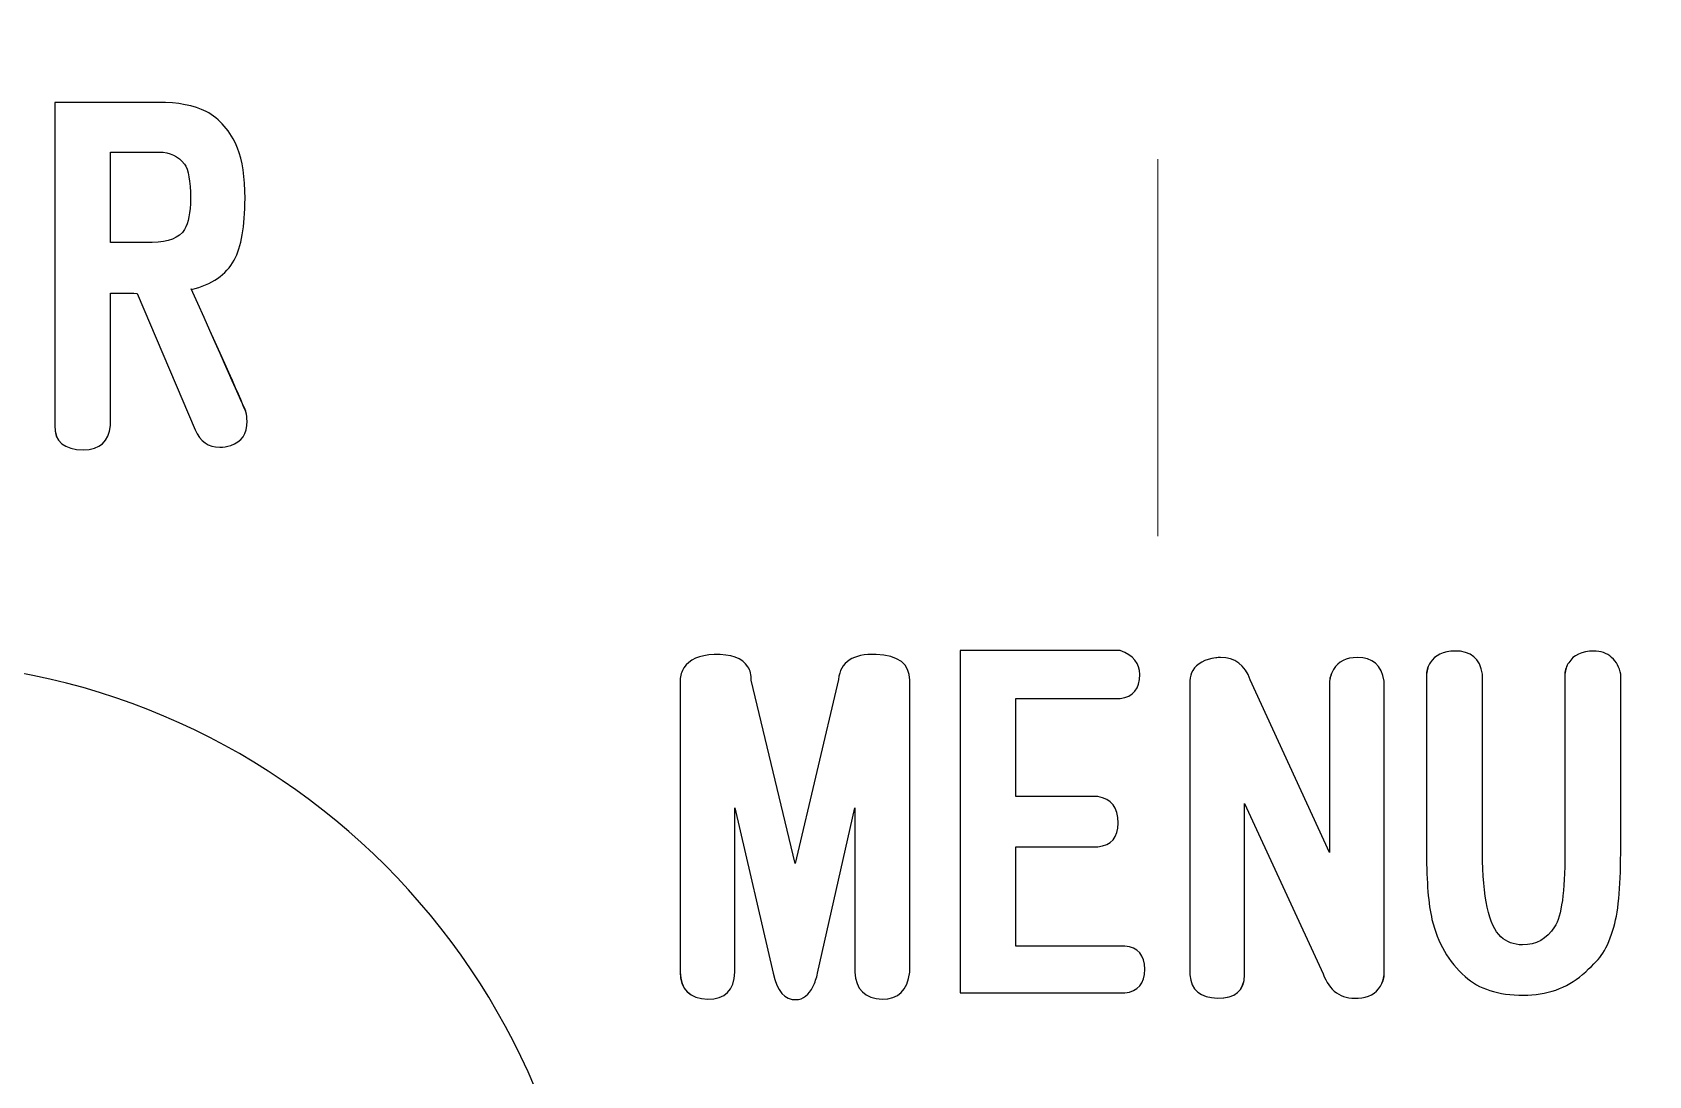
# Model space of a CAD drawing. Header units: millimetres. Extents: x -337 to -166, y 185 to 501.
# Drawn here: x -264.34 to -250.44, y 421.6 to 430.57 of the extents above; entities that cross this region are included whole.
import ezdxf

# ---------------------------------------------------------------- set-up
doc = ezdxf.new("R2010")
doc.units = ezdxf.units.MM
doc.header["$MEASUREMENT"] = 0
doc.layers.add('Layer 1', color=7, linetype='Continuous')

msp = doc.modelspace()

# ---------------------------------------------------------------- linework, layer by layer
at = {"layer": 'Layer 1', "color": 250}
msp.add_open_spline([(-311.1169, 450.5214), (-311.1169, 450.5214), (-166.2022, 448.6773), (-166.2022, 448.6773), (-166.2022, 448.6773), (-166.2022, 448.6773), (-166.2022, 441.2629), (-166.2022, 441.2629), (-166.2022, 441.2629), (-166.2022, 440.7156), (-166.6526, 440.2628), (-167.2023, 440.2628), (-167.2023, 440.2628), (-167.2023, 440.2628), (-170.6737, 440.2628), (-170.6737, 440.2628), (-170.6737, 440.2628), (-170.6737, 440.2628), (-170.6739, 440.2624), (-170.6739, 440.2624), (-170.6739, 440.2624), (-170.7003, 440.2628), (-170.7268, 440.2633), (-170.7533, 440.2633), (-170.7533, 440.2633), (-170.7533, 440.2633), (-170.7731, 440.2635), (-170.7731, 440.2635), (-170.7731, 440.2635), (-174.1442, 440.2612), (-176.8765, 437.5041), (-176.8765, 434.1087), (-176.8765, 434.1087), (-176.8765, 430.7102), (-174.139, 427.9541), (-170.7638, 427.9541), (-170.7638, 427.9541), (-170.7337, 427.9541), (-170.7038, 427.9541), (-170.6737, 427.9549), (-170.6737, 427.9549), (-170.6737, 427.9549), (-170.6737, 427.9541), (-170.6737, 427.9541), (-170.6737, 427.9541), (-170.6737, 427.9541), (-167.2022, 427.9541), (-167.2022, 427.9541), (-167.2022, 427.9541), (-166.654, 427.9541), (-166.2023, 427.4996), (-166.2023, 426.9542), (-166.2023, 426.9542), (-166.2023, 426.9542), (-166.2022, 412.3466), (-166.2022, 412.3466), (-166.2022, 412.3466), (-166.2022, 411.8011), (-166.6543, 411.3465), (-167.2023, 411.3465), (-167.2023, 411.3465), (-167.2023, 411.3465), (-170.6737, 411.3467), (-170.6737, 411.3467), (-170.6737, 411.3467), (-170.6737, 411.3467), (-170.6739, 411.3451), (-170.6739, 411.3451), (-170.6739, 411.3451), (-170.7038, 411.3459), (-170.7336, 411.3465), (-170.7638, 411.3465), (-170.7638, 411.3465), (-174.1391, 411.3467), (-176.8764, 408.59), (-176.8764, 405.1916), (-176.8764, 405.1916), (-176.8764, 405.1916), (-176.8871, 401.4329), (-176.8871, 401.4329), (-176.8871, 401.4329), (-176.8871, 400.8833), (-177.3394, 400.4335), (-177.8871, 400.4335), (-177.8871, 400.4335), (-177.8871, 400.4335), (-299.817, 400.4336), (-299.817, 400.4336), (-299.817, 400.4336), (-300.0898, 400.4336), (-300.33, 400.5321), (-300.5245, 400.7267), (-300.5245, 400.7267), (-300.719, 400.9214), (-300.817, 401.159), (-300.817, 401.4346), (-300.817, 401.4346), (-300.817, 401.4346), (-300.8018, 405.5958), (-300.8018, 405.5958), (-300.8018, 405.5958), (-300.8018, 408.9944), (-303.539, 411.7505), (-306.9143, 411.7505), (-306.9143, 411.7505), (-306.9444, 411.7505), (-306.9744, 411.7497), (-307.0041, 411.7489), (-307.0041, 411.7489), (-307.0041, 411.7489), (-307.0041, 411.7505), (-307.0041, 411.7505), (-307.0041, 411.7505), (-307.0041, 411.7505), (-310.2021, 411.7505), (-310.2021, 411.7505), (-310.2021, 411.7505), (-310.7504, 411.7505), (-311.2021, 412.1997), (-311.2021, 412.7505), (-311.2021, 412.7505), (-311.2021, 412.7505), (-311.2021, 426.9574), (-311.2021, 426.9574), (-311.2021, 426.9574), (-311.2021, 427.508), (-310.7504, 427.9572), (-310.2021, 427.9572), (-310.2021, 427.9572), (-310.2021, 427.9572), (-307.0041, 427.9573), (-307.0041, 427.9573), (-307.0041, 427.9573), (-307.0041, 427.9573), (-307.0043, 427.9593), (-307.0043, 427.9593), (-307.0043, 427.9593), (-306.9756, 427.9587), (-306.9466, 427.9574), (-306.9178, 427.9578), (-306.9178, 427.9578), (-306.9178, 427.9578), (-306.9016, 427.9579), (-306.9016, 427.9579), (-306.9016, 427.9579), (-303.5321, 427.9617), (-300.8018, 430.7181), (-300.8018, 434.1129), (-300.8018, 434.1129), (-300.8018, 437.5117), (-303.539, 440.2676), (-306.9143, 440.2676), (-306.9143, 440.2676), (-306.9444, 440.2678), (-306.9744, 440.2668), (-307.0041, 440.266), (-307.0041, 440.266), (-307.0041, 440.266), (-307.0041, 440.2678), (-307.0041, 440.2678), (-307.0041, 440.2678), (-307.0041, 440.2678), (-310.1021, 440.2678), (-310.1021, 440.2678), (-310.1021, 440.2678), (-310.6511, 440.2678), (-311.1021, 440.7169), (-311.1021, 441.2676), (-311.1021, 441.2676), (-311.1021, 441.2676), (-311.1169, 450.5214), (-311.1169, 450.5214)], degree=3, knots=[0, 0, 0, 0, 0.0227273, 0.0227273, 0.0227273, 0.0227273, 0.0454545, 0.0454545, 0.0454545, 0.0454545, 0.0681818, 0.0681818, 0.0681818, 0.0681818, 0.0909091, 0.0909091, 0.0909091, 0.0909091, 0.1136364, 0.1136364, 0.1136364, 0.1136364, 0.1363636, 0.1363636, 0.1363636, 0.1363636, 0.1590909, 0.1590909, 0.1590909, 0.1590909, 0.1818182, 0.1818182, 0.1818182, 0.1818182, 0.2045455, 0.2045455, 0.2045455, 0.2045455, 0.2272727, 0.2272727, 0.2272727, 0.2272727, 0.25, 0.25, 0.25, 0.25, 0.2727273, 0.2727273, 0.2727273, 0.2727273, 0.2954545, 0.2954545, 0.2954545, 0.2954545, 0.3181818, 0.3181818, 0.3181818, 0.3181818, 0.3409091, 0.3409091, 0.3409091, 0.3409091, 0.3636364, 0.3636364, 0.3636364, 0.3636364, 0.3863636, 0.3863636, 0.3863636, 0.3863636, 0.4090909, 0.4090909, 0.4090909, 0.4090909, 0.4318182, 0.4318182, 0.4318182, 0.4318182, 0.4545455, 0.4545455, 0.4545455, 0.4545455, 0.4772727, 0.4772727, 0.4772727, 0.4772727, 0.5, 0.5, 0.5, 0.5, 0.5227273, 0.5227273, 0.5227273, 0.5227273, 0.5454545, 0.5454545, 0.5454545, 0.5454545, 0.5681818, 0.5681818, 0.5681818, 0.5681818, 0.5909091, 0.5909091, 0.5909091, 0.5909091, 0.6136364, 0.6136364, 0.6136364, 0.6136364, 0.6363636, 0.6363636, 0.6363636, 0.6363636, 0.6590909, 0.6590909, 0.6590909, 0.6590909, 0.6818182, 0.6818182, 0.6818182, 0.6818182, 0.7045455, 0.7045455, 0.7045455, 0.7045455, 0.7272727, 0.7272727, 0.7272727, 0.7272727, 0.75, 0.75, 0.75, 0.75, 0.7727273, 0.7727273, 0.7727273, 0.7727273, 0.7954545, 0.7954545, 0.7954545, 0.7954545, 0.8181818, 0.8181818, 0.8181818, 0.8181818, 0.8409091, 0.8409091, 0.8409091, 0.8409091, 0.8636364, 0.8636364, 0.8636364, 0.8636364, 0.8863636, 0.8863636, 0.8863636, 0.8863636, 0.9090909, 0.9090909, 0.9090909, 0.9090909, 0.9318182, 0.9318182, 0.9318182, 0.9318182, 0.9545455, 0.9545455, 0.9545455, 0.9545455, 1, 1, 1, 1], dxfattribs=at)
at = {"layer": 'Layer 1', "color": 7}
for points, knots in [([(-262.9383, 427.157), (-262.9383, 427.157), (-263.4364, 428.3286), (-263.4364, 428.3286), (-263.4364, 428.3286), (-263.5161, 428.3321), (-263.5928, 428.3327), (-263.6664, 428.3302), (-263.6664, 428.3302), (-263.6664, 428.3302), (-263.6664, 427.1931), (-263.6664, 427.1931), (-263.6664, 427.1931), (-263.6792, 427.054), (-263.7565, 426.9845), (-263.8982, 426.9845), (-263.8982, 426.9845), (-264.0657, 426.9845), (-264.1485, 427.0538), (-264.146, 427.1931), (-264.146, 427.1931), (-264.146, 427.1931), (-264.146, 429.971), (-264.146, 429.971), (-264.146, 429.971), (-264.146, 429.971), (-263.2566, 429.971), (-263.2566, 429.971), (-263.2566, 429.971), (-263.0843, 429.971), (-262.9463, 429.9446), (-262.8432, 429.8919), (-262.8432, 429.8919), (-262.7248, 429.8305), (-262.6347, 429.7263), (-262.5733, 429.5772), (-262.5733, 429.5772), (-262.5304, 429.473), (-262.5089, 429.3288), (-262.5089, 429.1442), (-262.5089, 429.1442), (-262.5089, 428.905), (-262.5402, 428.7283), (-262.6022, 428.6142), (-262.6022, 428.6142), (-262.6709, 428.4885), (-262.7935, 428.4045), (-262.9708, 428.3628), (-262.9708, 428.3628), (-262.9708, 428.3628), (-262.9726, 428.3685), (-262.9726, 428.3685), (-262.9726, 428.3685), (-262.6561, 427.6674), (-262.4991, 427.3151), (-262.5016, 427.3114), (-262.5016, 427.3114), (-262.4948, 427.2852), (-262.4912, 427.2581), (-262.4912, 427.2305), (-262.4912, 427.2305), (-262.4912, 427.1215), (-262.5378, 427.052), (-262.631, 427.0219), (-262.631, 427.0219), (-262.6647, 427.0115), (-262.696, 427.006), (-262.7261, 427.006), (-262.7261, 427.006), (-262.8242, 427.0062), (-262.8947, 427.0563), (-262.9383, 427.157)], [0, 0, 0, 0, 0.0526316, 0.0526316, 0.0526316, 0.0526316, 0.1052632, 0.1052632, 0.1052632, 0.1052632, 0.1578947, 0.1578947, 0.1578947, 0.1578947, 0.2105263, 0.2105263, 0.2105263, 0.2105263, 0.2631579, 0.2631579, 0.2631579, 0.2631579, 0.3157895, 0.3157895, 0.3157895, 0.3157895, 0.3684211, 0.3684211, 0.3684211, 0.3684211, 0.4210526, 0.4210526, 0.4210526, 0.4210526, 0.4736842, 0.4736842, 0.4736842, 0.4736842, 0.5263158, 0.5263158, 0.5263158, 0.5263158, 0.5789474, 0.5789474, 0.5789474, 0.5789474, 0.6315789, 0.6315789, 0.6315789, 0.6315789, 0.6842105, 0.6842105, 0.6842105, 0.6842105, 0.7368421, 0.7368421, 0.7368421, 0.7368421, 0.7894737, 0.7894737, 0.7894737, 0.7894737, 0.8421053, 0.8421053, 0.8421053, 0.8421053, 0.8947368, 0.8947368, 0.8947368, 0.8947368, 1, 1, 1, 1]), ([(-262.9383, 427.157), (-262.9383, 427.157), (-263.4364, 428.3286), (-263.4364, 428.3286), (-263.4364, 428.3286), (-263.5161, 428.3321), (-263.5928, 428.3327), (-263.6664, 428.3302), (-263.6664, 428.3302), (-263.6664, 428.3302), (-263.6664, 427.1931), (-263.6664, 427.1931), (-263.6664, 427.1931), (-263.6792, 427.054), (-263.7565, 426.9845), (-263.8982, 426.9845), (-263.8982, 426.9845), (-264.0657, 426.9845), (-264.146, 427.0538), (-264.146, 427.1931), (-264.146, 427.1931), (-264.146, 427.1931), (-264.146, 429.971), (-264.146, 429.971), (-264.146, 429.971), (-264.146, 429.971), (-263.2566, 429.971), (-263.2566, 429.971), (-263.2566, 429.971), (-263.0843, 429.971), (-262.9463, 429.9446), (-262.8432, 429.8919), (-262.8432, 429.8919), (-262.7248, 429.8305), (-262.6347, 429.7263), (-262.5733, 429.5772), (-262.5733, 429.5772), (-262.5304, 429.473), (-262.5089, 429.3288), (-262.5089, 429.1442), (-262.5089, 429.1442), (-262.5089, 428.905), (-262.5402, 428.7283), (-262.6022, 428.6142), (-262.6022, 428.6142), (-262.6709, 428.4885), (-262.7935, 428.4045), (-262.9708, 428.3628), (-262.9708, 428.3628), (-262.9708, 428.3628), (-262.9726, 428.3685), (-262.9726, 428.3685), (-262.9726, 428.3685), (-262.6561, 427.6674), (-262.5016, 427.3114), (-262.5016, 427.3114), (-262.5016, 427.3114), (-262.4948, 427.2852), (-262.4912, 427.2581), (-262.4912, 427.2305), (-262.4912, 427.2305), (-262.4912, 427.1215), (-262.5378, 427.052), (-262.631, 427.0219), (-262.631, 427.0219), (-262.6647, 427.0115), (-262.696, 427.006), (-262.7261, 427.006), (-262.7261, 427.006), (-262.8242, 427.0062), (-262.8947, 427.0563), (-262.9383, 427.157)], [0, 0, 0, 0, 0.0526316, 0.0526316, 0.0526316, 0.0526316, 0.1052632, 0.1052632, 0.1052632, 0.1052632, 0.1578947, 0.1578947, 0.1578947, 0.1578947, 0.2105263, 0.2105263, 0.2105263, 0.2105263, 0.2631579, 0.2631579, 0.2631579, 0.2631579, 0.3157895, 0.3157895, 0.3157895, 0.3157895, 0.3684211, 0.3684211, 0.3684211, 0.3684211, 0.4210526, 0.4210526, 0.4210526, 0.4210526, 0.4736842, 0.4736842, 0.4736842, 0.4736842, 0.5263158, 0.5263158, 0.5263158, 0.5263158, 0.5789474, 0.5789474, 0.5789474, 0.5789474, 0.6315789, 0.6315789, 0.6315789, 0.6315789, 0.6842105, 0.6842105, 0.6842105, 0.6842105, 0.7368421, 0.7368421, 0.7368421, 0.7368421, 0.7894737, 0.7894737, 0.7894737, 0.7894737, 0.8421053, 0.8421053, 0.8421053, 0.8421053, 0.8947368, 0.8947368, 0.8947368, 0.8947368, 1, 1, 1, 1]), ([(-263.0303, 429.441), (-263.0831, 429.5093), (-263.1554, 429.5435), (-263.2474, 429.5435), (-263.2474, 429.5435), (-263.2474, 429.5435), (-263.6664, 429.5436), (-263.6664, 429.5436), (-263.6664, 429.5436), (-263.6664, 429.5436), (-263.6664, 428.7671), (-263.6664, 428.7671), (-263.6664, 428.7671), (-263.6664, 428.7671), (-263.3069, 428.7671), (-263.3069, 428.7671), (-263.3069, 428.7671), (-263.1671, 428.7671), (-263.0739, 428.8044), (-263.0285, 428.8786), (-263.0285, 428.8786), (-262.9947, 428.9328), (-262.9782, 429.0209), (-262.9782, 429.1442), (-262.9782, 429.1442), (-262.9782, 429.2957), (-262.9953, 429.3944), (-263.0303, 429.441)], [0, 0, 0, 0, 0.125, 0.125, 0.125, 0.125, 0.25, 0.25, 0.25, 0.25, 0.375, 0.375, 0.375, 0.375, 0.5, 0.5, 0.5, 0.5, 0.625, 0.625, 0.625, 0.625, 0.75, 0.75, 0.75, 0.75, 1, 1, 1, 1]), ([(-263.0303, 429.441), (-263.0831, 429.5093), (-263.1554, 429.5435), (-263.2474, 429.5435), (-263.2474, 429.5435), (-263.2474, 429.5435), (-263.6664, 429.5436), (-263.6664, 429.5436), (-263.6664, 429.5436), (-263.6664, 429.5436), (-263.6664, 428.7671), (-263.6664, 428.7671), (-263.6664, 428.7671), (-263.6664, 428.7671), (-263.3069, 428.7671), (-263.3069, 428.7671), (-263.3069, 428.7671), (-263.1671, 428.7671), (-263.0739, 428.8044), (-263.0285, 428.8786), (-263.0285, 428.8786), (-262.9947, 428.9328), (-262.9782, 429.0209), (-262.9782, 429.1442), (-262.9782, 429.1442), (-262.9782, 429.2957), (-262.9953, 429.3944), (-263.0303, 429.441)], [0, 0, 0, 0, 0.125, 0.125, 0.125, 0.125, 0.25, 0.25, 0.25, 0.25, 0.375, 0.375, 0.375, 0.375, 0.5, 0.5, 0.5, 0.5, 0.625, 0.625, 0.625, 0.625, 0.75, 0.75, 0.75, 0.75, 1, 1, 1, 1]), ([(-265.5436, 425.1667), (-262.2299, 425.1667), (-259.5436, 422.4803), (-259.5436, 419.1666), (-259.5436, 419.1666), (-259.5436, 415.853), (-262.2299, 413.1666), (-265.5436, 413.1666), (-265.5436, 413.1666), (-268.8573, 413.1667), (-271.5436, 415.8529), (-271.5436, 419.1666), (-271.5436, 419.1666), (-271.5436, 422.4804), (-268.8573, 425.1666), (-265.5436, 425.1667)], [0, 0, 0, 0, 0.2, 0.2, 0.2, 0.2, 0.4, 0.4, 0.4, 0.4, 0.6, 0.6, 0.6, 0.6, 1, 1, 1, 1]), ([(-257.264, 422.4941), (-257.264, 422.4941), (-257.264, 423.9068), (-257.264, 423.9068), (-257.264, 423.9068), (-257.264, 423.9068), (-257.5836, 422.483), (-257.5836, 422.483), (-257.5836, 422.483), (-257.5934, 422.4401), (-257.6057, 422.4026), (-257.6216, 422.3719), (-257.6216, 422.3719), (-257.6596, 422.2961), (-257.7087, 422.2579), (-257.7688, 422.2566), (-257.7688, 422.2566), (-257.8657, 422.253), (-257.932, 422.3284), (-257.9663, 422.483), (-257.9663, 422.483), (-257.9663, 422.483), (-258.2951, 423.9062), (-258.2951, 423.9062), (-258.2951, 423.9062), (-258.2951, 423.9062), (-258.2951, 422.4941), (-258.2951, 422.4941), (-258.2951, 422.4941), (-258.3025, 422.3358), (-258.3804, 422.2585), (-258.5288, 422.2621), (-258.5288, 422.2621), (-258.6834, 422.2659), (-258.7625, 422.3431), (-258.7662, 422.494), (-258.7662, 422.494), (-258.7662, 422.494), (-258.7662, 425.0028), (-258.7662, 425.0028), (-258.7662, 425.0028), (-258.7637, 425.0432), (-258.7533, 425.0787), (-258.7337, 425.1088), (-258.7337, 425.1088), (-258.687, 425.1806), (-258.6006, 425.2186), (-258.4736, 425.2235), (-258.4736, 425.2235), (-258.3276, 425.2286), (-258.2307, 425.1928), (-258.1829, 425.1174), (-258.1829, 425.1174), (-258.1626, 425.0863), (-258.1528, 425.0481), (-258.154, 425.0021), (-258.154, 425.0021), (-258.154, 425.0021), (-257.7762, 423.427), (-257.7762, 423.427), (-257.7762, 423.427), (-257.7762, 423.427), (-257.4039, 425.0095), (-257.4039, 425.0095), (-257.4039, 425.0095), (-257.3885, 425.1603), (-257.2806, 425.2321), (-257.0806, 425.2235), (-257.0806, 425.2235), (-256.8874, 425.2163), (-256.7911, 425.1431), (-256.7911, 425.0039), (-256.7911, 425.0039), (-256.7911, 425.0039), (-256.7911, 422.4941), (-256.7911, 422.4941), (-256.7911, 422.4941), (-256.8101, 422.3358), (-256.8893, 422.2585), (-257.0285, 422.2621), (-257.0285, 422.2621), (-257.1769, 422.2659), (-257.2554, 422.3431), (-257.264, 422.4941)], [0, 0, 0, 0, 0.0454545, 0.0454545, 0.0454545, 0.0454545, 0.0909091, 0.0909091, 0.0909091, 0.0909091, 0.1363636, 0.1363636, 0.1363636, 0.1363636, 0.1818182, 0.1818182, 0.1818182, 0.1818182, 0.2272727, 0.2272727, 0.2272727, 0.2272727, 0.2727273, 0.2727273, 0.2727273, 0.2727273, 0.3181818, 0.3181818, 0.3181818, 0.3181818, 0.3636364, 0.3636364, 0.3636364, 0.3636364, 0.4090909, 0.4090909, 0.4090909, 0.4090909, 0.4545455, 0.4545455, 0.4545455, 0.4545455, 0.5, 0.5, 0.5, 0.5, 0.5454545, 0.5454545, 0.5454545, 0.5454545, 0.5909091, 0.5909091, 0.5909091, 0.5909091, 0.6363636, 0.6363636, 0.6363636, 0.6363636, 0.6818182, 0.6818182, 0.6818182, 0.6818182, 0.7272727, 0.7272727, 0.7272727, 0.7272727, 0.7727273, 0.7727273, 0.7727273, 0.7727273, 0.8181818, 0.8181818, 0.8181818, 0.8181818, 0.8636364, 0.8636364, 0.8636364, 0.8636364, 0.9090909, 0.9090909, 0.9090909, 0.9090909, 1, 1, 1, 1]), ([(-257.264, 422.4941), (-257.264, 422.4941), (-257.264, 423.9068), (-257.264, 423.9068), (-257.264, 423.9068), (-257.264, 423.9068), (-257.5836, 422.483), (-257.5836, 422.483), (-257.5836, 422.483), (-257.5934, 422.4401), (-257.6057, 422.4026), (-257.6216, 422.3719), (-257.6216, 422.3719), (-257.6596, 422.2961), (-257.7087, 422.2579), (-257.7688, 422.2566), (-257.7688, 422.2566), (-257.8657, 422.253), (-257.932, 422.3284), (-257.9663, 422.483), (-257.9663, 422.483), (-257.9663, 422.483), (-258.2951, 423.9062), (-258.2951, 423.9062), (-258.2951, 423.9062), (-258.2951, 423.9062), (-258.2951, 422.4941), (-258.2951, 422.4941), (-258.2951, 422.4941), (-258.3025, 422.3358), (-258.3804, 422.2585), (-258.5288, 422.2621), (-258.5288, 422.2621), (-258.6834, 422.2659), (-258.7662, 422.3431), (-258.7662, 422.494), (-258.7662, 422.494), (-258.7662, 422.494), (-258.7662, 425.0028), (-258.7662, 425.0028), (-258.7662, 425.0028), (-258.7662, 425.0432), (-258.7533, 425.0787), (-258.7337, 425.1088), (-258.7337, 425.1088), (-258.687, 425.1806), (-258.6006, 425.2186), (-258.4736, 425.2235), (-258.4736, 425.2235), (-258.3276, 425.2286), (-258.2307, 425.1928), (-258.1829, 425.1174), (-258.1829, 425.1174), (-258.1626, 425.0863), (-258.154, 425.0481), (-258.154, 425.0021), (-258.154, 425.0021), (-258.154, 425.0021), (-257.7762, 423.427), (-257.7762, 423.427), (-257.7762, 423.427), (-257.7762, 423.427), (-257.4039, 425.0095), (-257.4039, 425.0095), (-257.4039, 425.0095), (-257.3885, 425.1603), (-257.2806, 425.2321), (-257.0806, 425.2235), (-257.0806, 425.2235), (-256.8874, 425.2163), (-256.7911, 425.1431), (-256.7911, 425.0039), (-256.7911, 425.0039), (-256.7911, 425.0039), (-256.7911, 422.4941), (-256.7911, 422.4941), (-256.7911, 422.4941), (-256.8101, 422.3358), (-256.8893, 422.2585), (-257.0285, 422.2621), (-257.0285, 422.2621), (-257.1769, 422.2659), (-257.2554, 422.3431), (-257.264, 422.4941)], [0, 0, 0, 0, 0.0454545, 0.0454545, 0.0454545, 0.0454545, 0.0909091, 0.0909091, 0.0909091, 0.0909091, 0.1363636, 0.1363636, 0.1363636, 0.1363636, 0.1818182, 0.1818182, 0.1818182, 0.1818182, 0.2272727, 0.2272727, 0.2272727, 0.2272727, 0.2727273, 0.2727273, 0.2727273, 0.2727273, 0.3181818, 0.3181818, 0.3181818, 0.3181818, 0.3636364, 0.3636364, 0.3636364, 0.3636364, 0.4090909, 0.4090909, 0.4090909, 0.4090909, 0.4545455, 0.4545455, 0.4545455, 0.4545455, 0.5, 0.5, 0.5, 0.5, 0.5454545, 0.5454545, 0.5454545, 0.5454545, 0.5909091, 0.5909091, 0.5909091, 0.5909091, 0.6363636, 0.6363636, 0.6363636, 0.6363636, 0.6818182, 0.6818182, 0.6818182, 0.6818182, 0.7272727, 0.7272727, 0.7272727, 0.7272727, 0.7727273, 0.7727273, 0.7727273, 0.7727273, 0.8181818, 0.8181818, 0.8181818, 0.8181818, 0.8636364, 0.8636364, 0.8636364, 0.8636364, 0.9090909, 0.9090909, 0.9090909, 0.9090909, 1, 1, 1, 1]), ([(-256.3587, 422.3143), (-256.3587, 422.3143), (-256.3587, 425.2597), (-256.3587, 425.2597), (-256.3587, 425.2597), (-256.3587, 425.2597), (-254.9823, 425.2597), (-254.9823, 425.2597), (-254.9823, 425.2597), (-254.8682, 425.2169), (-254.8118, 425.1468), (-254.8118, 425.0511), (-254.8118, 425.0511), (-254.8118, 424.9291), (-254.8682, 424.8604), (-254.9823, 424.8463), (-254.9823, 424.8463), (-254.9823, 424.8463), (-255.8791, 424.8464), (-255.8791, 424.8464), (-255.8791, 424.8464), (-255.8791, 424.8464), (-255.8791, 424.0018), (-255.8791, 424.0018), (-255.8791, 424.0018), (-255.8791, 424.0018), (-255.1725, 424.0018), (-255.1725, 424.0018), (-255.1725, 424.0018), (-255.0565, 423.9852), (-254.9983, 423.9096), (-254.9983, 423.7753), (-254.9983, 423.7753), (-254.9983, 423.6522), (-255.0565, 423.5833), (-255.1725, 423.5705), (-255.1725, 423.5705), (-255.1725, 423.5705), (-255.8791, 423.5706), (-255.8791, 423.5706), (-255.8791, 423.5706), (-255.8791, 423.5706), (-255.8791, 422.7168), (-255.8791, 422.7168), (-255.8791, 422.7168), (-255.8791, 422.7168), (-254.9412, 422.7168), (-254.9412, 422.7168), (-254.9412, 422.7168), (-254.8271, 422.7056), (-254.7701, 422.6394), (-254.7701, 422.5173), (-254.7701, 422.5173), (-254.7701, 422.3941), (-254.8271, 422.3265), (-254.9406, 422.3143), (-254.9406, 422.3143), (-254.9406, 422.3143), (-256.3587, 422.3143), (-256.3587, 422.3143)], [0, 0, 0, 0, 0.0625, 0.0625, 0.0625, 0.0625, 0.125, 0.125, 0.125, 0.125, 0.1875, 0.1875, 0.1875, 0.1875, 0.25, 0.25, 0.25, 0.25, 0.3125, 0.3125, 0.3125, 0.3125, 0.375, 0.375, 0.375, 0.375, 0.4375, 0.4375, 0.4375, 0.4375, 0.5, 0.5, 0.5, 0.5, 0.5625, 0.5625, 0.5625, 0.5625, 0.625, 0.625, 0.625, 0.625, 0.6875, 0.6875, 0.6875, 0.6875, 0.75, 0.75, 0.75, 0.75, 0.8125, 0.8125, 0.8125, 0.8125, 0.875, 0.875, 0.875, 0.875, 1, 1, 1, 1]), ([(-256.3587, 422.3143), (-256.3587, 422.3143), (-256.3587, 425.2597), (-256.3587, 425.2597), (-256.3587, 425.2597), (-256.3587, 425.2597), (-254.9823, 425.2597), (-254.9823, 425.2597), (-254.9823, 425.2597), (-254.8682, 425.2169), (-254.8118, 425.1468), (-254.8118, 425.0511), (-254.8118, 425.0511), (-254.8118, 424.9291), (-254.8682, 424.8604), (-254.9823, 424.8463), (-254.9823, 424.8463), (-254.9823, 424.8463), (-255.8791, 424.8464), (-255.8791, 424.8464), (-255.8791, 424.8464), (-255.8791, 424.8464), (-255.8791, 424.0018), (-255.8791, 424.0018), (-255.8791, 424.0018), (-255.8791, 424.0018), (-255.1725, 424.0018), (-255.1725, 424.0018), (-255.1725, 424.0018), (-255.0565, 423.9852), (-254.9983, 423.9096), (-254.9983, 423.7753), (-254.9983, 423.7753), (-254.9983, 423.6522), (-255.0565, 423.5833), (-255.1725, 423.5705), (-255.1725, 423.5705), (-255.1725, 423.5705), (-255.8791, 423.5706), (-255.8791, 423.5706), (-255.8791, 423.5706), (-255.8791, 423.5706), (-255.8791, 422.7168), (-255.8791, 422.7168), (-255.8791, 422.7168), (-255.8791, 422.7168), (-254.9412, 422.7168), (-254.9412, 422.7168), (-254.9412, 422.7168), (-254.8271, 422.7056), (-254.7701, 422.6394), (-254.7701, 422.5173), (-254.7701, 422.5173), (-254.7701, 422.3941), (-254.8271, 422.3265), (-254.9406, 422.3143), (-254.9406, 422.3143), (-254.9406, 422.3143), (-256.3587, 422.3143), (-256.3587, 422.3143)], [0, 0, 0, 0, 0.0625, 0.0625, 0.0625, 0.0625, 0.125, 0.125, 0.125, 0.125, 0.1875, 0.1875, 0.1875, 0.1875, 0.25, 0.25, 0.25, 0.25, 0.3125, 0.3125, 0.3125, 0.3125, 0.375, 0.375, 0.375, 0.375, 0.4375, 0.4375, 0.4375, 0.4375, 0.5, 0.5, 0.5, 0.5, 0.5625, 0.5625, 0.5625, 0.5625, 0.625, 0.625, 0.625, 0.625, 0.6875, 0.6875, 0.6875, 0.6875, 0.75, 0.75, 0.75, 0.75, 0.8125, 0.8125, 0.8125, 0.8125, 0.875, 0.875, 0.875, 0.875, 1, 1, 1, 1]), ([(-253.2354, 422.4794), (-253.2354, 422.4794), (-253.9108, 423.9441), (-253.9108, 423.9441), (-253.9108, 423.9441), (-253.9108, 423.9441), (-253.9108, 422.4689), (-253.9108, 422.4689), (-253.9108, 422.4689), (-253.9144, 422.3328), (-253.9923, 422.2658), (-254.1444, 422.2695), (-254.1444, 422.2695), (-254.2917, 422.2732), (-254.3708, 422.3394), (-254.3818, 422.4695), (-254.3818, 422.4695), (-254.3818, 422.4695), (-254.3818, 424.9986), (-254.3818, 424.9986), (-254.3818, 424.9986), (-254.3794, 425.0321), (-254.3708, 425.0615), (-254.3567, 425.0867), (-254.3567, 425.0867), (-254.3193, 425.1468), (-254.2536, 425.183), (-254.1592, 425.1947), (-254.1592, 425.1947), (-254.1444, 425.1972), (-254.1309, 425.1983), (-254.1175, 425.1983), (-254.1175, 425.1983), (-253.9929, 425.1984), (-253.9083, 425.1339), (-253.8623, 425.0057), (-253.8623, 425.0057), (-253.8623, 425.0057), (-253.1796, 423.5214), (-253.1796, 423.5214), (-253.1796, 423.5214), (-253.1796, 423.5214), (-253.1796, 424.9954), (-253.1796, 424.9954), (-253.1796, 424.9954), (-253.1735, 425.0333), (-253.1624, 425.0671), (-253.1453, 425.0959), (-253.1453, 425.0959), (-253.1036, 425.1629), (-253.0361, 425.1971), (-252.9422, 425.1983), (-252.9422, 425.1983), (-252.8091, 425.1996), (-252.7319, 425.1321), (-252.7104, 424.9953), (-252.7104, 424.9953), (-252.7104, 424.9953), (-252.7104, 422.4689), (-252.7104, 422.4689), (-252.7104, 422.4689), (-252.7153, 422.4322), (-252.7257, 422.4002), (-252.7429, 422.3738), (-252.7429, 422.3738), (-252.7822, 422.3076), (-252.8466, 422.2732), (-252.9349, 422.2695), (-252.9349, 422.2695), (-253.0827, 422.2609), (-253.1827, 422.3308), (-253.2354, 422.4794)], [0, 0, 0, 0, 0.0526316, 0.0526316, 0.0526316, 0.0526316, 0.1052632, 0.1052632, 0.1052632, 0.1052632, 0.1578947, 0.1578947, 0.1578947, 0.1578947, 0.2105263, 0.2105263, 0.2105263, 0.2105263, 0.2631579, 0.2631579, 0.2631579, 0.2631579, 0.3157895, 0.3157895, 0.3157895, 0.3157895, 0.3684211, 0.3684211, 0.3684211, 0.3684211, 0.4210526, 0.4210526, 0.4210526, 0.4210526, 0.4736842, 0.4736842, 0.4736842, 0.4736842, 0.5263158, 0.5263158, 0.5263158, 0.5263158, 0.5789474, 0.5789474, 0.5789474, 0.5789474, 0.6315789, 0.6315789, 0.6315789, 0.6315789, 0.6842105, 0.6842105, 0.6842105, 0.6842105, 0.7368421, 0.7368421, 0.7368421, 0.7368421, 0.7894737, 0.7894737, 0.7894737, 0.7894737, 0.8421053, 0.8421053, 0.8421053, 0.8421053, 0.8947368, 0.8947368, 0.8947368, 0.8947368, 1, 1, 1, 1]), ([(-253.2354, 422.4794), (-253.2354, 422.4794), (-253.9108, 423.9441), (-253.9108, 423.9441), (-253.9108, 423.9441), (-253.9108, 423.9441), (-253.9108, 422.4689), (-253.9108, 422.4689), (-253.9108, 422.4689), (-253.9108, 422.3328), (-253.9923, 422.2658), (-254.1444, 422.2695), (-254.1444, 422.2695), (-254.2917, 422.2732), (-254.3708, 422.3394), (-254.3818, 422.4695), (-254.3818, 422.4695), (-254.3818, 422.4695), (-254.3818, 424.9986), (-254.3818, 424.9986), (-254.3818, 424.9986), (-254.3818, 425.0321), (-254.3708, 425.0615), (-254.3567, 425.0867), (-254.3567, 425.0867), (-254.3193, 425.1468), (-254.2536, 425.183), (-254.1592, 425.1947), (-254.1592, 425.1947), (-254.1592, 425.1947), (-254.1175, 425.1983), (-254.1175, 425.1983), (-254.1175, 425.1983), (-253.9929, 425.1984), (-253.9083, 425.1339), (-253.8623, 425.0057), (-253.8623, 425.0057), (-253.8623, 425.0057), (-253.1796, 423.5214), (-253.1796, 423.5214), (-253.1796, 423.5214), (-253.1796, 423.5214), (-253.1796, 424.9954), (-253.1796, 424.9954), (-253.1796, 424.9954), (-253.1796, 425.0333), (-253.1624, 425.0671), (-253.1453, 425.0959), (-253.1453, 425.0959), (-253.1036, 425.1629), (-253.0361, 425.1971), (-252.9422, 425.1983), (-252.9422, 425.1983), (-252.8091, 425.1996), (-252.7319, 425.1321), (-252.7104, 424.9953), (-252.7104, 424.9953), (-252.7104, 424.9953), (-252.7104, 422.4689), (-252.7104, 422.4689), (-252.7104, 422.4689), (-252.7104, 422.4322), (-252.7257, 422.4002), (-252.7429, 422.3738), (-252.7429, 422.3738), (-252.7822, 422.3076), (-252.8466, 422.2732), (-252.9349, 422.2695), (-252.9349, 422.2695), (-253.0827, 422.2609), (-253.1827, 422.3308), (-253.2354, 422.4794)], [0, 0, 0, 0, 0.0526316, 0.0526316, 0.0526316, 0.0526316, 0.1052632, 0.1052632, 0.1052632, 0.1052632, 0.1578947, 0.1578947, 0.1578947, 0.1578947, 0.2105263, 0.2105263, 0.2105263, 0.2105263, 0.2631579, 0.2631579, 0.2631579, 0.2631579, 0.3157895, 0.3157895, 0.3157895, 0.3157895, 0.3684211, 0.3684211, 0.3684211, 0.3684211, 0.4210526, 0.4210526, 0.4210526, 0.4210526, 0.4736842, 0.4736842, 0.4736842, 0.4736842, 0.5263158, 0.5263158, 0.5263158, 0.5263158, 0.5789474, 0.5789474, 0.5789474, 0.5789474, 0.6315789, 0.6315789, 0.6315789, 0.6315789, 0.6842105, 0.6842105, 0.6842105, 0.6842105, 0.7368421, 0.7368421, 0.7368421, 0.7368421, 0.7894737, 0.7894737, 0.7894737, 0.7894737, 0.8421053, 0.8421053, 0.8421053, 0.8421053, 0.8947368, 0.8947368, 0.8947368, 0.8947368, 1, 1, 1, 1]), ([(-250.7421, 422.8535), (-250.7722, 422.759), (-250.8059, 422.6866), (-250.8427, 422.6363), (-250.8427, 422.6363), (-250.874, 422.5941), (-250.928, 422.5394), (-251.0046, 422.4725), (-251.0046, 422.4725), (-251.1414, 422.3542), (-251.3107, 422.2947), (-251.5131, 422.2947), (-251.5131, 422.2947), (-251.729, 422.2949), (-251.8958, 422.348), (-252.0148, 422.4547), (-252.0148, 422.4547), (-252.1559, 422.5818), (-252.251, 422.7449), (-252.2988, 422.9454), (-252.2988, 422.9454), (-252.3301, 423.0755), (-252.3454, 423.2656), (-252.3454, 423.5146), (-252.3454, 423.5146), (-252.3454, 423.5146), (-252.3454, 425.0549), (-252.3454, 425.0549), (-252.3454, 425.0549), (-252.3418, 425.0928), (-252.3319, 425.126), (-252.3148, 425.1536), (-252.3148, 425.1536), (-252.2731, 425.2192), (-252.2019, 425.2529), (-252.1013, 425.2541), (-252.1013, 425.2541), (-251.9645, 425.2556), (-251.8854, 425.1891), (-251.864, 425.0548), (-251.864, 425.0548), (-251.864, 425.0548), (-251.864, 423.5167), (-251.864, 423.5167), (-251.864, 423.5167), (-251.864, 423.1357), (-251.8112, 422.8951), (-251.7057, 422.7958), (-251.7057, 422.7958), (-251.6591, 422.7517), (-251.5971, 422.7289), (-251.5205, 422.7277), (-251.5205, 422.7277), (-251.4033, 422.7267), (-251.3107, 422.778), (-251.2438, 422.8823), (-251.2438, 422.8823), (-251.185, 422.9731), (-251.1555, 423.1846), (-251.1555, 423.5165), (-251.1555, 423.5165), (-251.1555, 423.5165), (-251.1555, 425.0549), (-251.1555, 425.0549), (-251.1555, 425.0549), (-251.1518, 425.0928), (-251.1414, 425.126), (-251.123, 425.1536), (-251.123, 425.1536), (-251.0813, 425.2192), (-251.0095, 425.2529), (-250.9077, 425.2541), (-250.9077, 425.2541), (-250.8476, 425.2542), (-250.7967, 425.2357), (-250.7538, 425.1983), (-250.7538, 425.1983), (-250.7114, 425.1617), (-250.6857, 425.1137), (-250.6759, 425.0548), (-250.6759, 425.0548), (-250.6759, 425.0548), (-250.6759, 423.5147), (-250.6759, 423.5147), (-250.6759, 423.5147), (-250.6759, 423.2154), (-250.6979, 422.9951), (-250.7421, 422.8535)], [0, 0, 0, 0, 0.0434783, 0.0434783, 0.0434783, 0.0434783, 0.0869565, 0.0869565, 0.0869565, 0.0869565, 0.1304348, 0.1304348, 0.1304348, 0.1304348, 0.173913, 0.173913, 0.173913, 0.173913, 0.2173913, 0.2173913, 0.2173913, 0.2173913, 0.2608696, 0.2608696, 0.2608696, 0.2608696, 0.3043478, 0.3043478, 0.3043478, 0.3043478, 0.3478261, 0.3478261, 0.3478261, 0.3478261, 0.3913043, 0.3913043, 0.3913043, 0.3913043, 0.4347826, 0.4347826, 0.4347826, 0.4347826, 0.4782609, 0.4782609, 0.4782609, 0.4782609, 0.5217391, 0.5217391, 0.5217391, 0.5217391, 0.5652174, 0.5652174, 0.5652174, 0.5652174, 0.6086957, 0.6086957, 0.6086957, 0.6086957, 0.6521739, 0.6521739, 0.6521739, 0.6521739, 0.6956522, 0.6956522, 0.6956522, 0.6956522, 0.7391304, 0.7391304, 0.7391304, 0.7391304, 0.7826087, 0.7826087, 0.7826087, 0.7826087, 0.826087, 0.826087, 0.826087, 0.826087, 0.8695652, 0.8695652, 0.8695652, 0.8695652, 0.9130435, 0.9130435, 0.9130435, 0.9130435, 1, 1, 1, 1]), ([(-250.7421, 422.8535), (-250.7722, 422.759), (-250.8059, 422.6866), (-250.8427, 422.6363), (-250.8427, 422.6363), (-250.874, 422.5941), (-250.928, 422.5394), (-251.0046, 422.4725), (-251.0046, 422.4725), (-251.1414, 422.3542), (-251.3107, 422.2947), (-251.5131, 422.2947), (-251.5131, 422.2947), (-251.729, 422.2949), (-251.8958, 422.348), (-252.0148, 422.4547), (-252.0148, 422.4547), (-252.1559, 422.5818), (-252.251, 422.7449), (-252.2988, 422.9454), (-252.2988, 422.9454), (-252.3301, 423.0755), (-252.3454, 423.2656), (-252.3454, 423.5146), (-252.3454, 423.5146), (-252.3454, 423.5146), (-252.3454, 425.0549), (-252.3454, 425.0549), (-252.3454, 425.0549), (-252.3454, 425.0928), (-252.3319, 425.126), (-252.3148, 425.1536), (-252.3148, 425.1536), (-252.2731, 425.2192), (-252.2019, 425.2529), (-252.1013, 425.2541), (-252.1013, 425.2541), (-251.9645, 425.2556), (-251.8854, 425.1891), (-251.864, 425.0548), (-251.864, 425.0548), (-251.864, 425.0548), (-251.864, 423.5167), (-251.864, 423.5167), (-251.864, 423.5167), (-251.864, 423.1357), (-251.8112, 422.8951), (-251.7057, 422.7958), (-251.7057, 422.7958), (-251.6591, 422.7517), (-251.5971, 422.7289), (-251.5205, 422.7277), (-251.5205, 422.7277), (-251.4033, 422.7267), (-251.3107, 422.778), (-251.2438, 422.8823), (-251.2438, 422.8823), (-251.185, 422.9731), (-251.1555, 423.1846), (-251.1555, 423.5165), (-251.1555, 423.5165), (-251.1555, 423.5165), (-251.1555, 425.0549), (-251.1555, 425.0549), (-251.1555, 425.0549), (-251.1555, 425.0928), (-251.1414, 425.126), (-251.123, 425.1536), (-251.123, 425.1536), (-251.0813, 425.2192), (-251.0095, 425.2529), (-250.9077, 425.2541), (-250.9077, 425.2541), (-250.8476, 425.2542), (-250.7967, 425.2357), (-250.7538, 425.1983), (-250.7538, 425.1983), (-250.7114, 425.1617), (-250.6857, 425.1137), (-250.6759, 425.0548), (-250.6759, 425.0548), (-250.6759, 425.0548), (-250.6759, 423.5147), (-250.6759, 423.5147), (-250.6759, 423.5147), (-250.6759, 423.2154), (-250.6979, 422.9951), (-250.7421, 422.8535)], [0, 0, 0, 0, 0.0434783, 0.0434783, 0.0434783, 0.0434783, 0.0869565, 0.0869565, 0.0869565, 0.0869565, 0.1304348, 0.1304348, 0.1304348, 0.1304348, 0.173913, 0.173913, 0.173913, 0.173913, 0.2173913, 0.2173913, 0.2173913, 0.2173913, 0.2608696, 0.2608696, 0.2608696, 0.2608696, 0.3043478, 0.3043478, 0.3043478, 0.3043478, 0.3478261, 0.3478261, 0.3478261, 0.3478261, 0.3913043, 0.3913043, 0.3913043, 0.3913043, 0.4347826, 0.4347826, 0.4347826, 0.4347826, 0.4782609, 0.4782609, 0.4782609, 0.4782609, 0.5217391, 0.5217391, 0.5217391, 0.5217391, 0.5652174, 0.5652174, 0.5652174, 0.5652174, 0.6086957, 0.6086957, 0.6086957, 0.6086957, 0.6521739, 0.6521739, 0.6521739, 0.6521739, 0.6956522, 0.6956522, 0.6956522, 0.6956522, 0.7391304, 0.7391304, 0.7391304, 0.7391304, 0.7826087, 0.7826087, 0.7826087, 0.7826087, 0.826087, 0.826087, 0.826087, 0.826087, 0.8695652, 0.8695652, 0.8695652, 0.8695652, 0.9130435, 0.9130435, 0.9130435, 0.9130435, 1, 1, 1, 1])]:
    msp.add_open_spline(points, degree=3, knots=knots, dxfattribs=at)
at = {"layer": 'Layer 1', "color": 7, "lineweight": 9}
msp.add_open_spline([(-254.6565, 426.2422), (-254.6565, 426.2422), (-254.6565, 429.4831), (-254.6565, 429.4831)], degree=3, dxfattribs=at)

doc.saveas('drawing.dxf')
